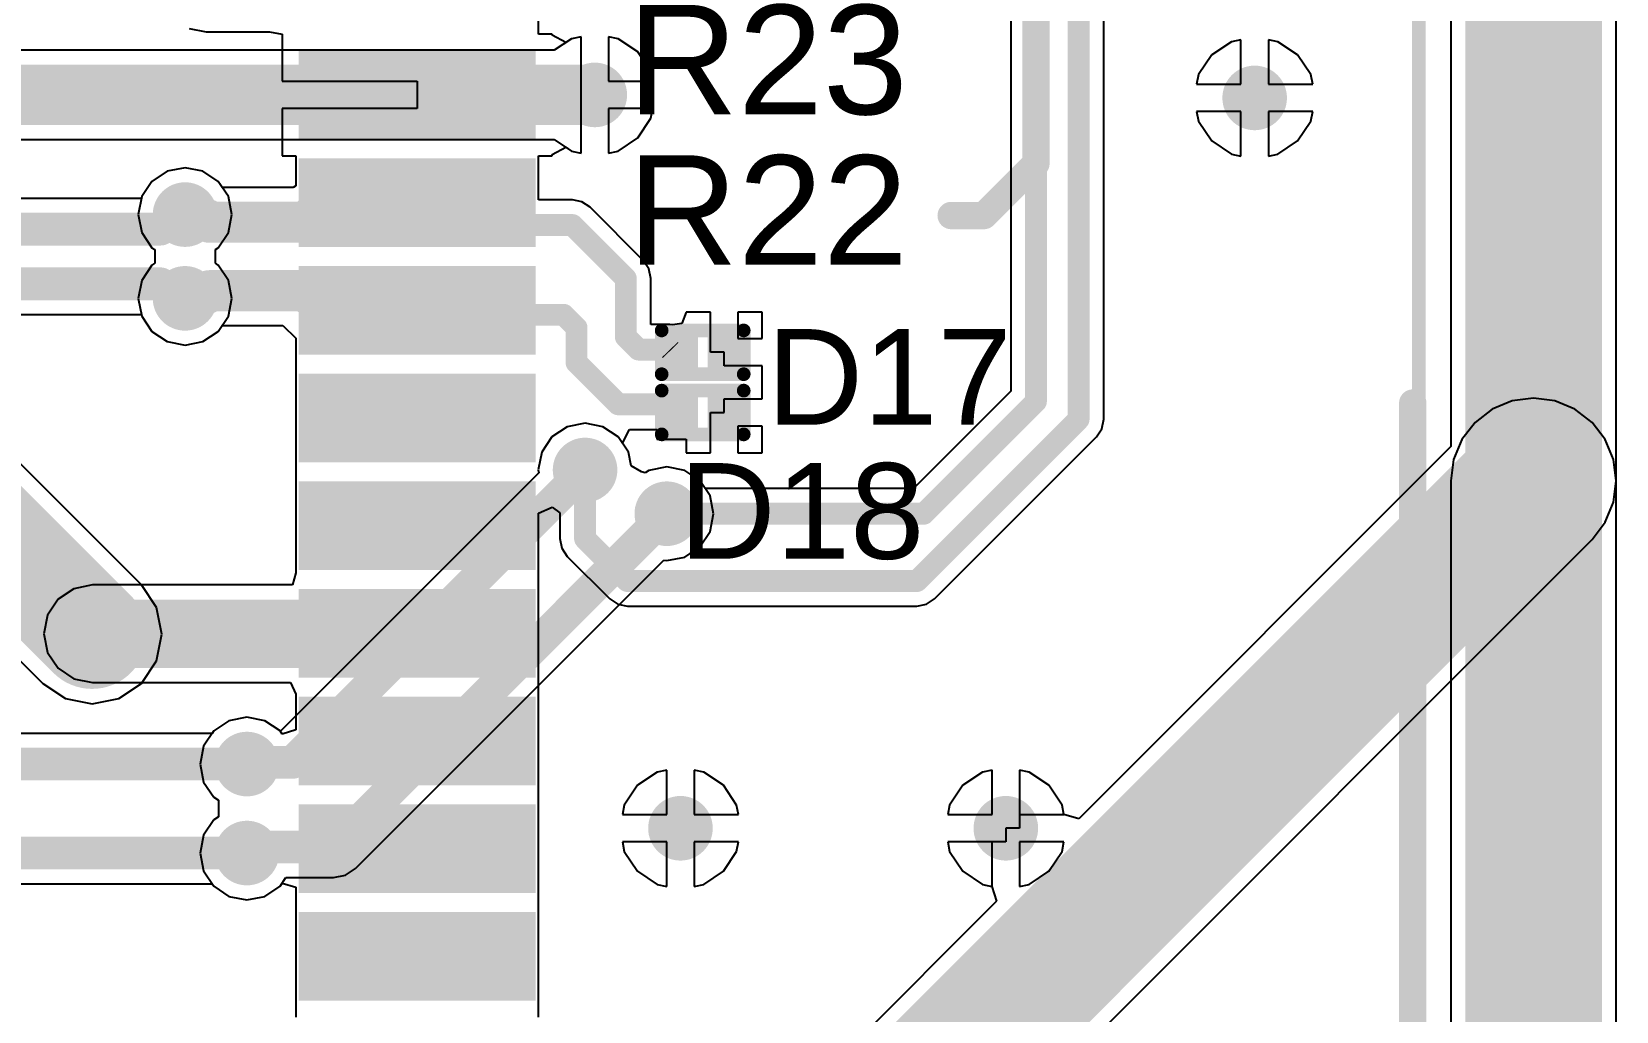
# Model space of a CAD drawing. Header units: millimetres. Extents: x -0.25 to 4.68, y -0.29 to 2.93.
# Drawn here: x 1.019 to 1.598, y 1.156 to 1.514 of the extents above; entities that cross this region are included whole.
import ezdxf

# ---------------------------------------------------------------- set-up
doc = ezdxf.new("R2010")
doc.units = ezdxf.units.MM
doc.header["$MEASUREMENT"] = 0
for name, color, linetype in [('BottomLayer', 5, 'Continuous'), ('BottomSolder', 6, 'Continuous'), ('Mechanical1', 6, 'Continuous'), ('TopLayer', 1, 'Continuous'), ('TopOverlay', 2, 'Continuous'), ('TopPaste', 8, 'Continuous'), ('TopSolder', 216, 'Continuous'), ('ViaHoleLayer', 16, 'Continuous')]:
    doc.layers.add(name, color=color, linetype=linetype)
doc.styles.add('Arial', font='', dxfattribs={"height": 0.2})
doc.styles.get('Arial').set_extended_font_data('Arial')

# ---------------------------------------------------------------- blocks, each defined once
blk = doc.blocks.new('ZIO_101954_12')
at = {"layer": 'TopOverlay', "const_width": 0.005}
blk.add_lwpolyline([(-0.719, -1.74), (-0.719, 0.057)], dxfattribs=at)
blk = doc.blocks.new('SIM7000A_23')
at = {"layer": 'TopLayer'}
for points in [[(-0.20906, -0.51181), (-0.20906, -0.43307), (-0.18465, -0.43307), (-0.18465, -0.51181)], [(-0.16969, -0.51181), (-0.16969, -0.43307), (-0.14528, -0.43307), (-0.14528, -0.51181)], [(-0.13031, -0.51181), (-0.13031, -0.43307), (-0.10591, -0.43307), (-0.10591, -0.51181)], [(-0.09094, -0.51181), (-0.09094, -0.43307), (-0.06654, -0.43307), (-0.06654, -0.51181)], [(-0.05157, -0.51181), (-0.05157, -0.43307), (-0.02717, -0.43307), (-0.02717, -0.51181)], [(-0.0122, -0.51181), (-0.0122, -0.43307), (0.0122, -0.43307), (0.0122, -0.51181)], [(0.02717, -0.51181), (0.02717, -0.43307), (0.05157, -0.43307), (0.05157, -0.51181)], [(0.06654, -0.51181), (0.06654, -0.43307), (0.09094, -0.43307), (0.09094, -0.51181)], [(0.10591, -0.51181), (0.10591, -0.43307), (0.13031, -0.43307), (0.13031, -0.51181)]]:
    blk.add_hatch(color=1, dxfattribs=at).paths.add_polyline_path(points)
at = {"layer": 'TopPaste'}
for points in [[(-0.20906, -0.51181), (-0.20906, -0.43307), (-0.18465, -0.43307), (-0.18465, -0.51181)], [(-0.16969, -0.51181), (-0.16969, -0.43307), (-0.14528, -0.43307), (-0.14528, -0.51181)], [(-0.13031, -0.51181), (-0.13031, -0.43307), (-0.10591, -0.43307), (-0.10591, -0.51181)], [(-0.09094, -0.51181), (-0.09094, -0.43307), (-0.06654, -0.43307), (-0.06654, -0.51181)], [(-0.05157, -0.51181), (-0.05157, -0.43307), (-0.02717, -0.43307), (-0.02717, -0.51181)], [(-0.0122, -0.51181), (-0.0122, -0.43307), (0.0122, -0.43307), (0.0122, -0.51181)], [(0.02717, -0.51181), (0.02717, -0.43307), (0.05157, -0.43307), (0.05157, -0.51181)], [(0.06654, -0.51181), (0.06654, -0.43307), (0.09094, -0.43307), (0.09094, -0.51181)], [(0.10591, -0.51181), (0.10591, -0.43307), (0.13031, -0.43307), (0.13031, -0.51181)]]:
    blk.add_hatch(color=8, dxfattribs=at).paths.add_polyline_path(points)
at = {"layer": 'TopSolder'}
for points in [[(-0.21306, -0.51581), (-0.21306, -0.42907), (-0.18065, -0.42907), (-0.18065, -0.51581)], [(-0.17369, -0.51581), (-0.17369, -0.42907), (-0.14128, -0.42907), (-0.14128, -0.51581)], [(-0.13431, -0.51581), (-0.13431, -0.42907), (-0.10191, -0.42907), (-0.10191, -0.51581)], [(-0.09494, -0.51581), (-0.09494, -0.42907), (-0.06254, -0.42907), (-0.06254, -0.51581)], [(-0.05557, -0.51581), (-0.05557, -0.42907), (-0.02317, -0.42907), (-0.02317, -0.51581)], [(-0.0162, -0.51581), (-0.0162, -0.42907), (0.0162, -0.42907), (0.0162, -0.51581)], [(0.02317, -0.51581), (0.02317, -0.42907), (0.05557, -0.42907), (0.05557, -0.51581)], [(0.06254, -0.51581), (0.06254, -0.42907), (0.09494, -0.42907), (0.09494, -0.51581)], [(0.10191, -0.51581), (0.10191, -0.42907), (0.13431, -0.42907), (0.13431, -0.51581)]]:
    blk.add_hatch(color=216, dxfattribs=at).paths.add_polyline_path(points)
blk = doc.blocks.new('ZIO_101954_112')
at = {"layer": 'Mechanical1', "const_width": 0.005}
blk.add_lwpolyline([(-0.719, -1.74), (-0.719, 0.057)], dxfattribs=at)
blk = doc.blocks.new('DSN0603_2_149')
at = {"layer": 'TopLayer'}
for points in [[(-0.01181, 0.00472), (-0.00394, 0.00472), (-0.00394, -0.00472), (-0.01181, -0.00472)], [(0.00394, 0.00472), (0.01181, 0.00472), (0.01181, -0.00472), (0.00394, -0.00472)]]:
    blk.add_hatch(color=1, dxfattribs=at).paths.add_polyline_path(points)
at = {"layer": 'TopPaste'}
for points in [[(-0.01181, 0.00472), (-0.00394, 0.00472), (-0.00394, -0.00472), (-0.01181, -0.00472)], [(0.00394, 0.00472), (0.01181, 0.00472), (0.01181, -0.00472), (0.00394, -0.00472)]]:
    blk.add_hatch(color=8, dxfattribs=at).paths.add_polyline_path(points)
at = {"layer": 'TopSolder'}
for points in [[(-0.01398, 0.00689), (-0.00177, 0.00689), (-0.00177, -0.00689), (-0.01398, -0.00689)], [(0.00177, 0.00689), (0.01398, 0.00689), (0.01398, -0.00689), (0.00177, -0.00689)]]:
    blk.add_hatch(color=216, dxfattribs=at).paths.add_polyline_path(points)
at = {"layer": 'TopOverlay', "const_width": 0.005}
for points in [[(-0.015, -0.008), (-0.015, 0.008)], [(-0.015, 0.008), (0.015, 0.008)], [(0.015, -0.008), (0.015, 0.008)], [(-0.015, -0.008), (0.015, -0.008)]]:
    blk.add_lwpolyline(points, dxfattribs=at)
at = {"layer": 'TopOverlay', "const_width": 0.0025}
for points in [[(-0.01625, 0.008, 1), (-0.01375, 0.008, 1)], [(-0.01625, 0.008, 1), (-0.01375, 0.008, 1)], [(0.01375, 0.008, 1), (0.01625, 0.008, 1)], [(0.01375, 0.008, 1), (0.01625, 0.008, 1)], [(-0.01625, -0.008, 1), (-0.01375, -0.008, 1)], [(-0.01625, -0.008, 1), (-0.01375, -0.008, 1)], [(0.01375, -0.008, 1), (0.01625, -0.008, 1)], [(0.01375, -0.008, 1), (0.01625, -0.008, 1)]]:
    blk.add_lwpolyline(points, format="xyb", close=True, dxfattribs=at)
blk = doc.blocks.new('DSN0603_2_150')
at = {"layer": 'TopLayer'}
for points in [[(-0.01181, 0.00472), (-0.00394, 0.00472), (-0.00394, -0.00472), (-0.01181, -0.00472)], [(0.00394, 0.00472), (0.01181, 0.00472), (0.01181, -0.00472), (0.00394, -0.00472)]]:
    blk.add_hatch(color=1, dxfattribs=at).paths.add_polyline_path(points)
at = {"layer": 'TopPaste'}
for points in [[(-0.01181, 0.00472), (-0.00394, 0.00472), (-0.00394, -0.00472), (-0.01181, -0.00472)], [(0.00394, 0.00472), (0.01181, 0.00472), (0.01181, -0.00472), (0.00394, -0.00472)]]:
    blk.add_hatch(color=8, dxfattribs=at).paths.add_polyline_path(points)
at = {"layer": 'TopSolder'}
for points in [[(-0.01398, 0.00689), (-0.00177, 0.00689), (-0.00177, -0.00689), (-0.01398, -0.00689)], [(0.00177, 0.00689), (0.01398, 0.00689), (0.01398, -0.00689), (0.00177, -0.00689)]]:
    blk.add_hatch(color=216, dxfattribs=at).paths.add_polyline_path(points)
at = {"layer": 'TopOverlay', "const_width": 0.005}
for points in [[(-0.015, -0.008), (-0.015, 0.008)], [(-0.015, 0.008), (0.015, 0.008)], [(0.015, -0.008), (0.015, 0.008)], [(-0.015, -0.008), (0.015, -0.008)]]:
    blk.add_lwpolyline(points, dxfattribs=at)
at = {"layer": 'TopOverlay', "const_width": 0.0025}
for points in [[(-0.01625, 0.008, 1), (-0.01375, 0.008, 1)], [(-0.01625, 0.008, 1), (-0.01375, 0.008, 1)], [(0.01375, 0.008, 1), (0.01625, 0.008, 1)], [(0.01375, 0.008, 1), (0.01625, 0.008, 1)], [(-0.01625, -0.008, 1), (-0.01375, -0.008, 1)], [(-0.01625, -0.008, 1), (-0.01375, -0.008, 1)], [(0.01375, -0.008, 1), (0.01625, -0.008, 1)], [(0.01375, -0.008, 1), (0.01625, -0.008, 1)]]:
    blk.add_lwpolyline(points, format="xyb", close=True, dxfattribs=at)

msp = doc.modelspace()

# ---------------------------------------------------------------- hatches: boundary and pattern name
at = {"layer": 'BottomLayer'}
h = msp.add_hatch(color=5, dxfattribs=at)
edge = h.paths.add_edge_path()
edge.add_arc((1.22467, 1.4911), 0.01181, 0, 360)
h = msp.add_hatch(color=5, dxfattribs=at)
edge = h.paths.add_edge_path()
edge.add_arc((1.466, 1.49), 0.01181, 0, 360)
h = msp.add_hatch(color=5, dxfattribs=at)
edge = h.paths.add_edge_path()
edge.add_arc((1.07482, 1.44735), 0.01181, 0, 360)
h = msp.add_hatch(color=5, dxfattribs=at)
edge = h.paths.add_edge_path()
edge.add_arc((1.07482, 1.41673), 0.01181, 0, 360)
h = msp.add_hatch(color=5, dxfattribs=at)
edge = h.paths.add_edge_path()
edge.add_arc((1.22111, 1.35398), 0.01181, 0, 360)
h = msp.add_hatch(color=5, dxfattribs=at)
edge = h.paths.add_edge_path()
edge.add_arc((1.568, 1.35), 0.01181, 0, 360)
h = msp.add_hatch(color=5, dxfattribs=at)
edge = h.paths.add_edge_path()
edge.add_arc((1.251, 1.338), 0.01181, 0, 360)
h = msp.add_hatch(color=5, dxfattribs=at)
edge = h.paths.add_edge_path()
edge.add_arc((1.04082, 1.29395), 0.01181, 0, 360)
h = msp.add_hatch(color=5, dxfattribs=at)
edge = h.paths.add_edge_path()
edge.add_arc((1.09745, 1.24648), 0.01181, 0, 360)
h = msp.add_hatch(color=5, dxfattribs=at)
edge = h.paths.add_edge_path()
edge.add_arc((1.256, 1.223), 0.01181, 0, 360)
h = msp.add_hatch(color=5, dxfattribs=at)
edge = h.paths.add_edge_path()
edge.add_arc((1.375, 1.223), 0.01181, 0, 360)
h = msp.add_hatch(color=5, dxfattribs=at)
edge = h.paths.add_edge_path()
edge.add_arc((1.09745, 1.21395), 0.01181, 0, 360)
at = {"layer": 'BottomSolder'}
h = msp.add_hatch(color=6, dxfattribs=at)
edge = h.paths.add_edge_path()
edge.add_arc((1.22467, 1.4911), 0.00591, 0, 360)
h = msp.add_hatch(color=6, dxfattribs=at)
edge = h.paths.add_edge_path()
edge.add_arc((1.466, 1.49), 0.00591, 0, 360)
h = msp.add_hatch(color=6, dxfattribs=at)
edge = h.paths.add_edge_path()
edge.add_arc((1.07482, 1.44735), 0.00591, 0, 360)
h = msp.add_hatch(color=6, dxfattribs=at)
edge = h.paths.add_edge_path()
edge.add_arc((1.07482, 1.41673), 0.00591, 0, 360)
h = msp.add_hatch(color=6, dxfattribs=at)
edge = h.paths.add_edge_path()
edge.add_arc((1.22111, 1.35398), 0.00591, 0, 360)
h = msp.add_hatch(color=6, dxfattribs=at)
edge = h.paths.add_edge_path()
edge.add_arc((1.568, 1.35), 0.00591, 0, 360)
h = msp.add_hatch(color=6, dxfattribs=at)
edge = h.paths.add_edge_path()
edge.add_arc((1.251, 1.338), 0.00591, 0, 360)
h = msp.add_hatch(color=6, dxfattribs=at)
edge = h.paths.add_edge_path()
edge.add_arc((1.04082, 1.29395), 0.00591, 0, 360)
h = msp.add_hatch(color=6, dxfattribs=at)
edge = h.paths.add_edge_path()
edge.add_arc((1.09745, 1.24648), 0.00591, 0, 360)
h = msp.add_hatch(color=6, dxfattribs=at)
edge = h.paths.add_edge_path()
edge.add_arc((1.256, 1.223), 0.00591, 0, 360)
h = msp.add_hatch(color=6, dxfattribs=at)
edge = h.paths.add_edge_path()
edge.add_arc((1.375, 1.223), 0.00591, 0, 360)
h = msp.add_hatch(color=6, dxfattribs=at)
edge = h.paths.add_edge_path()
edge.add_arc((1.09745, 1.21395), 0.00591, 0, 360)
at = {"layer": 'TopLayer'}
h = msp.add_hatch(color=1, dxfattribs=at)
edge = h.paths.add_edge_path()
edge.add_arc((1.22467, 1.4911), 0.01181, 0, 360)
h = msp.add_hatch(color=1, dxfattribs=at)
edge = h.paths.add_edge_path()
edge.add_arc((1.466, 1.49), 0.01181, 0, 360)
h = msp.add_hatch(color=1, dxfattribs=at)
edge = h.paths.add_edge_path()
edge.add_arc((1.07482, 1.44735), 0.01181, 0, 360)
h = msp.add_hatch(color=1, dxfattribs=at)
edge = h.paths.add_edge_path()
edge.add_arc((1.07482, 1.41673), 0.01181, 0, 360)
h = msp.add_hatch(color=1, dxfattribs=at)
edge = h.paths.add_edge_path()
edge.add_arc((1.22111, 1.35398), 0.01181, 0, 360)
h = msp.add_hatch(color=1, dxfattribs=at)
edge = h.paths.add_edge_path()
edge.add_arc((1.568, 1.35), 0.01181, 0, 360)
h = msp.add_hatch(color=1, dxfattribs=at)
edge = h.paths.add_edge_path()
edge.add_arc((1.251, 1.338), 0.01181, 0, 360)
h = msp.add_hatch(color=1, dxfattribs=at)
edge = h.paths.add_edge_path()
edge.add_arc((1.04082, 1.29395), 0.01181, 0, 360)
h = msp.add_hatch(color=1, dxfattribs=at)
edge = h.paths.add_edge_path()
edge.add_arc((1.09745, 1.24648), 0.01181, 0, 360)
h = msp.add_hatch(color=1, dxfattribs=at)
edge = h.paths.add_edge_path()
edge.add_arc((1.256, 1.223), 0.01181, 0, 360)
h = msp.add_hatch(color=1, dxfattribs=at)
edge = h.paths.add_edge_path()
edge.add_arc((1.375, 1.223), 0.01181, 0, 360)
h = msp.add_hatch(color=1, dxfattribs=at)
edge = h.paths.add_edge_path()
edge.add_arc((1.09745, 1.21395), 0.01181, 0, 360)
at = {"layer": 'TopSolder'}
h = msp.add_hatch(color=216, dxfattribs=at)
edge = h.paths.add_edge_path()
edge.add_arc((1.22467, 1.4911), 0.00591, 0, 360)
h = msp.add_hatch(color=216, dxfattribs=at)
edge = h.paths.add_edge_path()
edge.add_arc((1.466, 1.49), 0.00591, 0, 360)
h = msp.add_hatch(color=216, dxfattribs=at)
edge = h.paths.add_edge_path()
edge.add_arc((1.07482, 1.44735), 0.00591, 0, 360)
h = msp.add_hatch(color=216, dxfattribs=at)
edge = h.paths.add_edge_path()
edge.add_arc((1.07482, 1.41673), 0.00591, 0, 360)
h = msp.add_hatch(color=216, dxfattribs=at)
edge = h.paths.add_edge_path()
edge.add_arc((1.22111, 1.35398), 0.00591, 0, 360)
h = msp.add_hatch(color=216, dxfattribs=at)
edge = h.paths.add_edge_path()
edge.add_arc((1.568, 1.35), 0.00591, 0, 360)
h = msp.add_hatch(color=216, dxfattribs=at)
edge = h.paths.add_edge_path()
edge.add_arc((1.251, 1.338), 0.00591, 0, 360)
h = msp.add_hatch(color=216, dxfattribs=at)
edge = h.paths.add_edge_path()
edge.add_arc((1.04082, 1.29395), 0.00591, 0, 360)
h = msp.add_hatch(color=216, dxfattribs=at)
edge = h.paths.add_edge_path()
edge.add_arc((1.09745, 1.24648), 0.00591, 0, 360)
h = msp.add_hatch(color=216, dxfattribs=at)
edge = h.paths.add_edge_path()
edge.add_arc((1.256, 1.223), 0.00591, 0, 360)
h = msp.add_hatch(color=216, dxfattribs=at)
edge = h.paths.add_edge_path()
edge.add_arc((1.375, 1.223), 0.00591, 0, 360)
h = msp.add_hatch(color=216, dxfattribs=at)
edge = h.paths.add_edge_path()
edge.add_arc((1.09745, 1.21395), 0.00591, 0, 360)
at = {"layer": 'ViaHoleLayer'}
h = msp.add_hatch(color=16, dxfattribs=at)
edge = h.paths.add_edge_path()
edge.add_arc((1.22467, 1.4911), 0.00591, 0, 360)
h = msp.add_hatch(color=16, dxfattribs=at)
edge = h.paths.add_edge_path()
edge.add_arc((1.466, 1.49), 0.00591, 0, 360)
h = msp.add_hatch(color=16, dxfattribs=at)
edge = h.paths.add_edge_path()
edge.add_arc((1.07482, 1.44735), 0.00591, 0, 360)
h = msp.add_hatch(color=16, dxfattribs=at)
edge = h.paths.add_edge_path()
edge.add_arc((1.07482, 1.41673), 0.00591, 0, 360)
h = msp.add_hatch(color=16, dxfattribs=at)
edge = h.paths.add_edge_path()
edge.add_arc((1.22111, 1.35398), 0.00591, 0, 360)
h = msp.add_hatch(color=16, dxfattribs=at)
edge = h.paths.add_edge_path()
edge.add_arc((1.568, 1.35), 0.00591, 0, 360)
h = msp.add_hatch(color=16, dxfattribs=at)
edge = h.paths.add_edge_path()
edge.add_arc((1.251, 1.338), 0.00591, 0, 360)
h = msp.add_hatch(color=16, dxfattribs=at)
edge = h.paths.add_edge_path()
edge.add_arc((1.04082, 1.29395), 0.00591, 0, 360)
h = msp.add_hatch(color=16, dxfattribs=at)
edge = h.paths.add_edge_path()
edge.add_arc((1.09745, 1.24648), 0.00591, 0, 360)
h = msp.add_hatch(color=16, dxfattribs=at)
edge = h.paths.add_edge_path()
edge.add_arc((1.256, 1.223), 0.00591, 0, 360)
h = msp.add_hatch(color=16, dxfattribs=at)
edge = h.paths.add_edge_path()
edge.add_arc((1.375, 1.223), 0.00591, 0, 360)
h = msp.add_hatch(color=16, dxfattribs=at)
edge = h.paths.add_edge_path()
edge.add_arc((1.09745, 1.21395), 0.00591, 0, 360)

# ---------------------------------------------------------------- linework, layer by layer
at = {"layer": 'BottomLayer'}
for p, q in [((1.59826, 1.35), (1.59826, 1.73577)), ((1.53774, 1.72324), (1.53774, 1.36253)), ((1.20983, 1.50741), (0.99343, 1.50741)), ((1.21616, 1.51164), (1.20983, 1.50741)), ((1.21967, 1.51234), (1.21616, 1.51164)), ((1.21967, 1.4911), (1.21967, 1.51234)), ((1.23318, 1.51164), (1.22967, 1.51234)), ((1.22967, 1.51234), (1.22967, 1.4961)), ((1.2404, 1.50682), (1.23318, 1.51164)), ((1.24522, 1.49961), (1.2404, 1.50682)), ((1.45749, 1.51055), (1.45028, 1.50572)), ((1.461, 1.51124), (1.45749, 1.51055)), ((1.461, 1.495), (1.461, 1.51124)), ((1.47451, 1.51055), (1.471, 1.51124)), ((1.471, 1.51124), (1.471, 1.495)), ((1.48172, 1.50572), (1.47451, 1.51055)), ((1.45028, 1.50572), (1.44545, 1.49851)), ((1.48655, 1.49851), (1.48172, 1.50572)), ((1.22967, 1.4961), (1.24592, 1.4961)), ((1.24592, 1.4961), (1.24522, 1.49961)), ((1.44545, 1.49851), (1.44476, 1.495)), ((1.48724, 1.495), (1.48655, 1.49851)), ((1.21967, 1.46985), (1.21967, 1.4911)), ((1.44476, 1.495), (1.461, 1.495)), ((1.471, 1.495), (1.48724, 1.495)), ((1.24592, 1.4861), (1.22967, 1.4861)), ((1.22967, 1.4861), (1.22967, 1.46985)), ((1.24522, 1.48259), (1.24592, 1.4861)), ((1.461, 1.485), (1.44476, 1.485)), ((1.44476, 1.485), (1.44545, 1.48149)), ((1.461, 1.46876), (1.461, 1.485)), ((1.48724, 1.485), (1.471, 1.485)), ((1.471, 1.485), (1.471, 1.46876)), ((1.48655, 1.48149), (1.48724, 1.485)), ((1.2404, 1.47537), (1.24522, 1.48259)), ((1.44545, 1.48149), (1.45028, 1.47428)), ((1.48172, 1.47428), (1.48655, 1.48149)), ((0.98667, 1.47478), (1.20983, 1.47478)), ((1.20983, 1.47478), (1.21616, 1.47055)), ((1.23318, 1.47055), (1.2404, 1.47537)), ((1.45028, 1.47428), (1.45749, 1.46945)), ((1.47451, 1.46945), (1.48172, 1.47428)), ((1.21616, 1.47055), (1.21967, 1.46985)), ((1.22967, 1.46985), (1.23318, 1.47055)), ((1.45749, 1.46945), (1.461, 1.46876)), ((1.471, 1.46876), (1.47451, 1.46945)), ((1.06826, 1.46319), (1.0627, 1.45947)), ((1.07482, 1.46449), (1.06826, 1.46319)), ((1.08138, 1.46319), (1.07482, 1.46449)), ((1.08694, 1.45947), (1.08138, 1.46319)), ((1.0627, 1.45947), (1.05899, 1.45391)), ((1.09066, 1.45391), (1.08694, 1.45947)), ((1.05886, 1.45326), (0.99466, 1.45326)), ((1.05899, 1.45391), (1.05886, 1.45326)), ((1.09196, 1.44735), (1.09066, 1.45391)), ((1.09066, 1.44079), (1.09196, 1.44735)), ((1.08694, 1.43523), (1.09066, 1.44079)), ((1.08591, 1.43454), (1.08694, 1.43523)), ((1.08591, 1.42954), (1.08591, 1.43454)), ((1.08694, 1.42885), (1.08591, 1.42954)), ((1.09066, 1.42329), (1.08694, 1.42885)), ((1.09196, 1.41673), (1.09066, 1.42329)), ((1.09066, 1.41017), (1.09196, 1.41673)), ((0.98173, 1.41083), (1.05886, 1.41083)), ((1.05886, 1.41083), (1.05899, 1.41017)), ((1.05899, 1.41017), (1.0627, 1.40461)), ((1.08694, 1.40461), (1.09066, 1.41017)), ((1.0627, 1.40461), (1.06826, 1.4009)), ((1.08138, 1.4009), (1.08694, 1.40461)), ((1.06826, 1.4009), (1.07482, 1.39959)), ((1.07482, 1.39959), (1.08138, 1.4009)), ((1.05885, 1.31197), (0.9848, 1.38602)), ((1.21455, 1.36981), (1.20899, 1.3661)), ((1.22111, 1.37112), (1.21455, 1.36981)), ((1.22767, 1.36981), (1.22111, 1.37112)), ((1.23323, 1.3661), (1.22767, 1.36981)), ((1.20899, 1.3661), (1.20527, 1.36053)), ((1.23694, 1.36053), (1.23323, 1.3661)), ((1.53774, 1.36253), (1.40165, 1.22644)), ((1.20527, 1.36053), (1.20397, 1.35398)), ((1.23794, 1.35551), (1.23694, 1.36053)), ((1.20418, 1.35291), (1.10984, 1.25857)), ((1.20397, 1.35398), (1.20418, 1.35291)), ((1.2417, 1.35327), (1.23794, 1.35551)), ((1.24315, 1.35297), (1.2417, 1.35327)), ((1.24444, 1.35384), (1.24315, 1.35297)), ((1.251, 1.35514), (1.24444, 1.35384)), ((1.25756, 1.35384), (1.251, 1.35514)), ((1.26312, 1.35012), (1.25756, 1.35384)), ((1.26684, 1.34456), (1.26312, 1.35012)), ((1.26814, 1.338), (1.26684, 1.34456)), ((1.59723, 1.34217), (1.59826, 1.35)), ((0.95621, 1.34251), (1.0228, 1.27592)), ((1.59421, 1.33487), (1.59723, 1.34217)), ((1.26684, 1.33144), (1.26814, 1.338)), ((1.5894, 1.3286), (1.59421, 1.33487)), ((1.26312, 1.32588), (1.26684, 1.33144)), ((1.31526, 1.05447), (1.5894, 1.3286)), ((1.5894, 1.3286), (1.5894, 1.3286)), ((1.251, 1.32086), (1.25756, 1.32216)), ((1.25756, 1.32216), (1.26312, 1.32588)), ((1.1371, 1.20824), (1.24993, 1.32107)), ((1.24993, 1.32107), (1.251, 1.32086)), ((1.06437, 1.3037), (1.05885, 1.31197)), ((1.06631, 1.29395), (1.06437, 1.3037)), ((1.06437, 1.28419), (1.06631, 1.29395)), ((1.05885, 1.27592), (1.06437, 1.28419)), ((1.0228, 1.27592), (1.03107, 1.2704)), ((1.05058, 1.2704), (1.05885, 1.27592)), ((1.03107, 1.2704), (1.04082, 1.26846)), ((1.04082, 1.26846), (1.05058, 1.2704)), ((1.09745, 1.26362), (1.09089, 1.26231)), ((1.10401, 1.26231), (1.09745, 1.26362)), ((1.08533, 1.2586), (1.08162, 1.25304)), ((1.09089, 1.26231), (1.08533, 1.2586)), ((1.10957, 1.2586), (1.10401, 1.26231)), ((1.10984, 1.25857), (1.10957, 1.2586)), ((1.08162, 1.25304), (1.08031, 1.24648)), ((1.08031, 1.24648), (1.08162, 1.23992)), ((1.24749, 1.24355), (1.24028, 1.23872)), ((1.251, 1.24424), (1.24749, 1.24355)), ((1.251, 1.228), (1.251, 1.24424)), ((1.26451, 1.24355), (1.261, 1.24424)), ((1.261, 1.24424), (1.261, 1.228)), ((1.27172, 1.23872), (1.26451, 1.24355)), ((1.36649, 1.24355), (1.35928, 1.23872)), ((1.37, 1.24424), (1.36649, 1.24355)), ((1.37, 1.228), (1.37, 1.24424)), ((1.38351, 1.24355), (1.38, 1.24424)), ((1.38, 1.24424), (1.38, 1.223)), ((1.39072, 1.23872), (1.38351, 1.24355)), ((1.08162, 1.23992), (1.08533, 1.23436)), ((1.24028, 1.23872), (1.23545, 1.23151)), ((1.27655, 1.23151), (1.27172, 1.23872)), ((1.35928, 1.23872), (1.35445, 1.23151)), ((1.39555, 1.23151), (1.39072, 1.23872)), ((1.08533, 1.23436), (1.08704, 1.23322)), ((1.08704, 1.23322), (1.08704, 1.22721)), ((1.23545, 1.23151), (1.23476, 1.228)), ((1.27724, 1.228), (1.27655, 1.23151)), ((1.35445, 1.23151), (1.35376, 1.228)), ((1.39623, 1.22809), (1.39555, 1.23151)), ((1.08533, 1.22607), (1.08162, 1.22051)), ((1.08704, 1.22721), (1.08533, 1.22607)), ((1.23476, 1.228), (1.251, 1.228)), ((1.261, 1.228), (1.27724, 1.228)), ((1.35376, 1.228), (1.37, 1.228)), ((1.38, 1.223), (1.375, 1.223)), ((1.375, 1.223), (1.375, 1.218)), ((1.40165, 1.22644), (1.39623, 1.22809)), ((1.08162, 1.22051), (1.08031, 1.21395)), ((1.251, 1.218), (1.23476, 1.218)), ((1.23476, 1.218), (1.23545, 1.21449)), ((1.251, 1.20176), (1.251, 1.218)), ((1.27724, 1.218), (1.261, 1.218)), ((1.261, 1.218), (1.261, 1.20176)), ((1.27655, 1.21449), (1.27724, 1.218)), ((1.375, 1.218), (1.35376, 1.218)), ((1.35376, 1.218), (1.35445, 1.21449)), ((1.08031, 1.21395), (1.08162, 1.20739)), ((1.23545, 1.21449), (1.24028, 1.20728)), ((1.27172, 1.20728), (1.27655, 1.21449)), ((1.35445, 1.21449), (1.35928, 1.20728)), ((1.08162, 1.20739), (1.08533, 1.20183)), ((1.12917, 1.20496), (1.13346, 1.20581)), ((1.13346, 1.20581), (1.1371, 1.20824)), ((1.24028, 1.20728), (1.24749, 1.20245)), ((1.26451, 1.20245), (1.27172, 1.20728)), ((1.35928, 1.20728), (1.36649, 1.20245)), ((1.08533, 1.20183), (1.09089, 1.19811)), ((1.10401, 1.19811), (1.10957, 1.20183)), ((1.10957, 1.20183), (1.11166, 1.20496)), ((1.11166, 1.20496), (1.12917, 1.20496)), ((1.12917, 1.20496), (1.12917, 1.20496)), ((1.24749, 1.20245), (1.251, 1.20176)), ((1.261, 1.20176), (1.26451, 1.20245)), ((1.36649, 1.20245), (1.36991, 1.20177)), ((1.36991, 1.20177), (1.37156, 1.19635)), ((1.09089, 1.19811), (1.09745, 1.19681)), ((1.09745, 1.19681), (1.10401, 1.19811)), ((1.37156, 1.19635), (1.2636, 1.0884))]:
    msp.add_line(p, q, dxfattribs=at)
for points, const_width in [([(1.568, 1.35), (1.568, 1.73577)], 0.05), ([(0.98667, 1.4911), (1.22467, 1.4911)], 0.022), ([(1.06583, 1.44204), (1.07114, 1.44735)], 0.01), ([(1.07114, 1.44735), (1.07482, 1.44735)], 0.01), ([(0.99001, 1.44204), (1.06583, 1.44204)], 0.012), ([(0.98173, 1.42204), (1.06583, 1.42204)], 0.012), ([(1.06583, 1.42204), (1.07114, 1.41673)], 0.01), ([(1.07114, 1.41673), (1.07482, 1.41673)], 0.01), ([(1.07482, 1.41673), (1.07781, 1.41972)], 0.008), ([(0.96677, 1.368), (1.04082, 1.29395)], 0.04), ([(1.285, 1.067), (1.568, 1.35)], 0.05), ([(1.11427, 1.24713), (1.22111, 1.35398)], 0.012), ([(1.12917, 1.21617), (1.251, 1.338)], 0.012), ([(1.09745, 1.24648), (1.09811, 1.24713)], 0.012), ([(1.09811, 1.24713), (1.11427, 1.24713)], 0.012), ([(1.09745, 1.21395), (1.09968, 1.21617)], 0.012), ([(1.09968, 1.21617), (1.12917, 1.21617)], 0.012)]:
    msp.add_lwpolyline(points, dxfattribs=dict(at, const_width=const_width))
for points, const_width in [([(1.21917, 1.4911, 1), (1.23017, 1.4911, 1)], 0.011), ([(1.06864, 1.44735, 1), (1.07364, 1.44735, 1)], 0.005), ([(1.06864, 1.44735, 1), (1.07364, 1.44735, 1)], 0.005), ([(1.07232, 1.44735, 1), (1.07732, 1.44735, 1)], 0.005), ([(1.06283, 1.44204, 1), (1.06883, 1.44204, 1)], 0.006), ([(1.06333, 1.44204, 1), (1.06833, 1.44204, 1)], 0.005), ([(1.06283, 1.42204, 1), (1.06883, 1.42204, 1)], 0.006), ([(1.06333, 1.42204, 1), (1.06833, 1.42204, 1)], 0.005), ([(1.06864, 1.41673, 1), (1.07364, 1.41673, 1)], 0.005), ([(1.06864, 1.41673, 1), (1.07364, 1.41673, 1)], 0.005), ([(1.07232, 1.41673, 1), (1.07732, 1.41673, 1)], 0.005), ([(1.07282, 1.41673, 1), (1.07682, 1.41673, 1)], 0.004), ([(1.07581, 1.41972, 1), (1.07981, 1.41972, 1)], 0.004), ([(1.5555, 1.35, 1), (1.5805, 1.35, 1)], 0.025), ([(1.5555, 1.35, 1), (1.5805, 1.35, 1)], 0.025), ([(1.21811, 1.35398, 1), (1.22411, 1.35398, 1)], 0.006), ([(1.248, 1.338, 1), (1.254, 1.338, 1)], 0.006), ([(1.03082, 1.29395, 1), (1.05082, 1.29395, 1)], 0.02), ([(1.09445, 1.24648, 1), (1.10045, 1.24648, 1)], 0.006), ([(1.09511, 1.24713, 1), (1.10111, 1.24713, 1)], 0.006), ([(1.09511, 1.24713, 1), (1.10111, 1.24713, 1)], 0.006), ([(1.11127, 1.24713, 1), (1.11727, 1.24713, 1)], 0.006), ([(1.11127, 1.24713, 1), (1.11727, 1.24713, 1)], 0.006), ([(1.09445, 1.21395, 1), (1.10045, 1.21395, 1)], 0.006), ([(1.09668, 1.21617, 1), (1.10268, 1.21617, 1)], 0.006), ([(1.09668, 1.21617, 1), (1.10268, 1.21617, 1)], 0.006), ([(1.12617, 1.21617, 1), (1.13217, 1.21617, 1)], 0.006), ([(1.12617, 1.21617, 1), (1.13217, 1.21617, 1)], 0.006)]:
    msp.add_lwpolyline(points, format="xyb", close=True, dxfattribs=dict(at, const_width=const_width))
at = {"layer": 'Mechanical1', "const_width": 0.01}
msp.add_lwpolyline([(1.52382, 0.47995), (1.52382, 1.37845)], dxfattribs=at)
at = {"layer": 'Mechanical1', "const_width": 0.005}
msp.add_lwpolyline([(1.52132, 1.37845, 1), (1.52632, 1.37845, 1)], format="xyb", close=True, dxfattribs=at)
at = {"layer": 'TopLayer'}
for p, q in [((1.41079, 1.37253), (1.41079, 1.73547)), ((1.37682, 1.7252), (1.37682, 1.3828)), ((1.20407, 1.5133), (1.20407, 1.54763)), ((1.07629, 1.5154), (1.08253, 1.51415)), ((1.08253, 1.51415), (1.10569, 1.51415)), ((1.10569, 1.51415), (1.11033, 1.5133)), ((1.11033, 1.5133), (1.11033, 1.4961)), ((1.20907, 1.5133), (1.20407, 1.5133)), ((1.20907, 1.51292), (1.20907, 1.5133)), ((1.21407, 1.51025), (1.20907, 1.51292)), ((1.21616, 1.51164), (1.21407, 1.51025)), ((1.21967, 1.51234), (1.21616, 1.51164)), ((1.21967, 1.4911), (1.21967, 1.51234)), ((1.23318, 1.51164), (1.22967, 1.51234)), ((1.22967, 1.51234), (1.22967, 1.4961)), ((1.2404, 1.50682), (1.23318, 1.51164)), ((1.24522, 1.49961), (1.2404, 1.50682)), ((1.45749, 1.51055), (1.45028, 1.50572)), ((1.461, 1.51124), (1.45749, 1.51055)), ((1.461, 1.495), (1.461, 1.51124)), ((1.47451, 1.51055), (1.471, 1.51124)), ((1.471, 1.51124), (1.471, 1.495)), ((1.48172, 1.50572), (1.47451, 1.51055)), ((1.45028, 1.50572), (1.44545, 1.49851)), ((1.48655, 1.49851), (1.48172, 1.50572)), ((1.11033, 1.4961), (1.1597, 1.4961)), ((1.1597, 1.4961), (1.1597, 1.4861)), ((1.22967, 1.4961), (1.24592, 1.4961)), ((1.24592, 1.4961), (1.24522, 1.49961)), ((1.44545, 1.49851), (1.44476, 1.495)), ((1.48724, 1.495), (1.48655, 1.49851)), ((1.21967, 1.46985), (1.21967, 1.4911)), ((1.44476, 1.495), (1.461, 1.495)), ((1.471, 1.495), (1.48724, 1.495)), ((1.1597, 1.4861), (1.11033, 1.4861)), ((1.11033, 1.4861), (1.11033, 1.46889)), ((1.24592, 1.4861), (1.22967, 1.4861)), ((1.22967, 1.4861), (1.22967, 1.46985)), ((1.24522, 1.48259), (1.24592, 1.4861)), ((1.461, 1.485), (1.44476, 1.485)), ((1.44476, 1.485), (1.44545, 1.48149)), ((1.461, 1.46876), (1.461, 1.485)), ((1.48724, 1.485), (1.471, 1.485)), ((1.471, 1.485), (1.471, 1.46876)), ((1.48655, 1.48149), (1.48724, 1.485)), ((1.2404, 1.47537), (1.24522, 1.48259)), ((1.44545, 1.48149), (1.45028, 1.47428)), ((1.48172, 1.47428), (1.48655, 1.48149)), ((1.23318, 1.47055), (1.2404, 1.47537)), ((1.45028, 1.47428), (1.45749, 1.46945)), ((1.47451, 1.46945), (1.48172, 1.47428)), ((1.11033, 1.46889), (1.11533, 1.46889)), ((1.11533, 1.46889), (1.11533, 1.45792)), ((1.20407, 1.4527), (1.20407, 1.46889)), ((1.20407, 1.46889), (1.20907, 1.46889)), ((1.20907, 1.46928), (1.21407, 1.47195)), ((1.20907, 1.46889), (1.20907, 1.46928)), ((1.21407, 1.47195), (1.21616, 1.47055)), ((1.21616, 1.47055), (1.21967, 1.46985)), ((1.22967, 1.46985), (1.23318, 1.47055)), ((1.45749, 1.46945), (1.461, 1.46876)), ((1.471, 1.46876), (1.47451, 1.46945)), ((1.06826, 1.46319), (1.0627, 1.45947)), ((1.07482, 1.46449), (1.06826, 1.46319)), ((1.08138, 1.46319), (1.07482, 1.46449)), ((1.08694, 1.45947), (1.08138, 1.46319)), ((1.0627, 1.45947), (1.05899, 1.45391)), ((1.0884, 1.45729), (1.08694, 1.45947)), ((1.11439, 1.45729), (1.0884, 1.45729)), ((1.11533, 1.45792), (1.11439, 1.45729)), ((1.05899, 1.45391), (1.05768, 1.44735)), ((1.21648, 1.4527), (1.20407, 1.4527)), ((1.21999, 1.452), (1.21648, 1.4527)), ((1.22297, 1.45001), (1.21999, 1.452)), ((1.24249, 1.43049), (1.22297, 1.45001)), ((1.05768, 1.44735), (1.05899, 1.44079)), ((1.05899, 1.44079), (1.0627, 1.43523)), ((1.0627, 1.43523), (1.06374, 1.43454)), ((1.06374, 1.43454), (1.06374, 1.42954)), ((1.0627, 1.42885), (1.05899, 1.42329)), ((1.06374, 1.42954), (1.0627, 1.42885)), ((1.24448, 1.42751), (1.24249, 1.43049)), ((1.24518, 1.424), (1.24448, 1.42751)), ((1.05899, 1.42329), (1.05768, 1.41673)), ((1.24518, 1.40718), (1.24518, 1.424)), ((1.05768, 1.41673), (1.05899, 1.41017)), ((1.05899, 1.41017), (1.0627, 1.40461)), ((1.25806, 1.41162), (1.25646, 1.40758)), ((1.267, 1.41172), (1.25806, 1.41172)), ((1.25806, 1.41172), (1.25806, 1.41162)), ((1.267, 1.397), (1.267, 1.41172)), ((1.28594, 1.41172), (1.277, 1.41172)), ((1.277, 1.41172), (1.277, 1.402)), ((1.28594, 1.402), (1.28594, 1.41172)), ((1.0627, 1.40461), (1.06826, 1.4009)), ((1.08138, 1.4009), (1.08694, 1.40461)), ((1.08694, 1.40461), (1.0884, 1.4068)), ((1.0884, 1.4068), (1.1106, 1.4068)), ((1.1106, 1.4068), (1.11533, 1.40219)), ((1.25216, 1.40718), (1.24518, 1.40718)), ((1.25306, 1.407), (1.25216, 1.40718)), ((1.25646, 1.40758), (1.25306, 1.407)), ((1.06826, 1.4009), (1.07482, 1.39959)), ((1.07482, 1.39959), (1.08138, 1.4009)), ((1.11533, 1.40219), (1.11533, 1.39519)), ((1.272, 1.397), (1.267, 1.397)), ((1.272, 1.392), (1.272, 1.397)), ((1.277, 1.402), (1.28594, 1.402)), ((1.11533, 1.39519), (1.11533, 1.39515)), ((1.11533, 1.39515), (1.11533, 1.39019)), ((1.28594, 1.392), (1.272, 1.392)), ((1.28594, 1.38228), (1.28594, 1.392)), ((1.11533, 1.39019), (1.11533, 1.39015)), ((1.11533, 1.39015), (1.11533, 1.35582)), ((1.272, 1.375), (1.272, 1.38)), ((1.272, 1.38), (1.28594, 1.38)), ((1.28594, 1.38), (1.28594, 1.38228)), ((1.37682, 1.3828), (1.3412, 1.34718)), ((1.568, 1.38026), (1.56017, 1.37923)), ((1.57583, 1.37923), (1.568, 1.38026)), ((1.267, 1.36028), (1.267, 1.375)), ((1.267, 1.375), (1.272, 1.375)), ((1.55287, 1.3762), (1.5466, 1.3714)), ((1.56017, 1.37923), (1.55287, 1.3762)), ((1.58313, 1.3762), (1.57583, 1.37923)), ((1.5894, 1.3714), (1.58313, 1.3762)), ((1.23475, 1.36382), (1.23742, 1.36882)), ((1.23742, 1.36882), (1.24731, 1.36882)), ((1.24731, 1.36882), (1.24731, 1.36528)), ((1.28594, 1.37), (1.277, 1.37)), ((1.277, 1.37), (1.277, 1.36028)), ((1.28594, 1.36028), (1.28594, 1.37)), ((1.4081, 1.36605), (1.41009, 1.36902)), ((1.41009, 1.36902), (1.41079, 1.37253)), ((1.5466, 1.3714), (1.5418, 1.36513)), ((1.59421, 1.36513), (1.5894, 1.3714)), ((1.23694, 1.36053), (1.23475, 1.36382)), ((1.24731, 1.36528), (1.25806, 1.36528)), ((1.25806, 1.36528), (1.25806, 1.36028)), ((1.34895, 1.3069), (1.4081, 1.36605)), ((1.5418, 1.36513), (1.53877, 1.35783)), ((1.59723, 1.35783), (1.59421, 1.36513)), ((1.23794, 1.35551), (1.23694, 1.36053)), ((1.25806, 1.36028), (1.267, 1.36028)), ((1.277, 1.36028), (1.28594, 1.36028)), ((1.53877, 1.35783), (1.53774, 1.35)), ((1.59826, 1.35), (1.59723, 1.35783)), ((1.11533, 1.35582), (1.11533, 1.35578)), ((1.11533, 1.35578), (1.11533, 1.35082)), ((1.11533, 1.35082), (1.11533, 1.35078)), ((1.11533, 1.35078), (1.11533, 1.31694)), ((1.2417, 1.35327), (1.23794, 1.35551)), ((1.24315, 1.35297), (1.2417, 1.35327)), ((1.24444, 1.35384), (1.24315, 1.35297)), ((1.251, 1.35514), (1.24444, 1.35384)), ((1.25756, 1.35384), (1.251, 1.35514)), ((1.26312, 1.35012), (1.25756, 1.35384)), ((1.26509, 1.34718), (1.26312, 1.35012)), ((1.3412, 1.34718), (1.26509, 1.34718)), ((1.53774, 1.35), (1.53774, 0.84241)), ((1.59826, 1.01327), (1.59826, 1.35)), ((1.20407, 1.33822), (1.20902, 1.34034)), ((1.20902, 1.34034), (1.21193, 1.33829)), ((1.20407, 1.31645), (1.20407, 1.33822)), ((1.21193, 1.33829), (1.21193, 1.32889)), ((1.21193, 1.32889), (1.21263, 1.32538)), ((1.21263, 1.32538), (1.21462, 1.3224)), ((1.21462, 1.3224), (1.23012, 1.3069)), ((1.11533, 1.31641), (1.11406, 1.31194)), ((1.11533, 1.31694), (1.11533, 1.31641)), ((1.20407, 1.31641), (1.20407, 1.31645)), ((1.20407, 1.31145), (1.20407, 1.31641)), ((1.03414, 1.31058), (1.02836, 1.30672)), ((1.04097, 1.31194), (1.03414, 1.31058)), ((1.11406, 1.31194), (1.04097, 1.31194)), ((1.20407, 1.31141), (1.20407, 1.31145)), ((1.20407, 1.27708), (1.20407, 1.31141)), ((1.02836, 1.30672), (1.02449, 1.30093)), ((1.23012, 1.3069), (1.2331, 1.30491)), ((1.2331, 1.30491), (1.23661, 1.30421)), ((1.23661, 1.30421), (1.34247, 1.30421)), ((1.34247, 1.30421), (1.34598, 1.30491)), ((1.34598, 1.30491), (1.34895, 1.3069)), ((1.02449, 1.30093), (1.02313, 1.2941)), ((1.02313, 1.2941), (1.02449, 1.28727)), ((1.02449, 1.28727), (1.02836, 1.28148)), ((1.02836, 1.28148), (1.03414, 1.27761)), ((1.03414, 1.27761), (1.04097, 1.27626)), ((1.04097, 1.27626), (1.11334, 1.27626)), ((1.11334, 1.27626), (1.11533, 1.27208)), ((1.20407, 1.27704), (1.20407, 1.27708)), ((1.20407, 1.27208), (1.20407, 1.27704)), ((1.11533, 1.27208), (1.11533, 1.27126)), ((1.11533, 1.27126), (1.11533, 1.25898)), ((1.20407, 1.27204), (1.20407, 1.27208)), ((1.20407, 1.23771), (1.20407, 1.27204)), ((1.09745, 1.26362), (1.09089, 1.26231)), ((1.10401, 1.26231), (1.09745, 1.26362)), ((1.08473, 1.25769), (0.81668, 1.25769)), ((1.08533, 1.2586), (1.08473, 1.25769)), ((1.09089, 1.26231), (1.08533, 1.2586)), ((1.10957, 1.2586), (1.10401, 1.26231)), ((1.11033, 1.25746), (1.10957, 1.2586)), ((1.11533, 1.25898), (1.11033, 1.25746)), ((1.24749, 1.24355), (1.24028, 1.23872)), ((1.251, 1.24424), (1.24749, 1.24355)), ((1.251, 1.228), (1.251, 1.24424)), ((1.26451, 1.24355), (1.261, 1.24424)), ((1.261, 1.24424), (1.261, 1.228)), ((1.27172, 1.23872), (1.26451, 1.24355)), ((1.36649, 1.24355), (1.35928, 1.23872)), ((1.37, 1.24424), (1.36649, 1.24355)), ((1.37, 1.228), (1.37, 1.24424)), ((1.38351, 1.24355), (1.38, 1.24424)), ((1.38, 1.24424), (1.38, 1.228)), ((1.39072, 1.23872), (1.38351, 1.24355)), ((1.20407, 1.23767), (1.20407, 1.23771)), ((1.20407, 1.23271), (1.20407, 1.23767)), ((1.24028, 1.23872), (1.23545, 1.23151)), ((1.27655, 1.23151), (1.27172, 1.23872)), ((1.35928, 1.23872), (1.35445, 1.23151)), ((1.39555, 1.23151), (1.39072, 1.23872)), ((1.20407, 1.23267), (1.20407, 1.23271)), ((1.20407, 1.19834), (1.20407, 1.23267)), ((1.23545, 1.23151), (1.23476, 1.228)), ((1.27724, 1.228), (1.27655, 1.23151)), ((1.35445, 1.23151), (1.35376, 1.228)), ((1.39624, 1.228), (1.39555, 1.23151)), ((1.23476, 1.228), (1.251, 1.228)), ((1.261, 1.228), (1.27724, 1.228)), ((1.35376, 1.228), (1.37, 1.228)), ((1.38, 1.228), (1.39624, 1.228)), ((1.251, 1.218), (1.23476, 1.218)), ((1.23476, 1.218), (1.23545, 1.21449)), ((1.251, 1.20176), (1.251, 1.218)), ((1.27724, 1.218), (1.261, 1.218)), ((1.261, 1.218), (1.261, 1.20176)), ((1.27655, 1.21449), (1.27724, 1.218)), ((1.37, 1.218), (1.35376, 1.218)), ((1.35376, 1.218), (1.35445, 1.21449)), ((1.37, 1.20176), (1.37, 1.218)), ((1.39624, 1.218), (1.38, 1.218)), ((1.38, 1.218), (1.38, 1.20176)), ((1.39555, 1.21449), (1.39624, 1.218)), ((1.23545, 1.21449), (1.24028, 1.20728)), ((1.27172, 1.20728), (1.27655, 1.21449)), ((1.35445, 1.21449), (1.35928, 1.20728)), ((1.39072, 1.20728), (1.39555, 1.21449)), ((1.24028, 1.20728), (1.24749, 1.20245)), ((1.26451, 1.20245), (1.27172, 1.20728)), ((1.35928, 1.20728), (1.36649, 1.20245)), ((1.38351, 1.20245), (1.39072, 1.20728)), ((0.93836, 1.20273), (1.08473, 1.20273)), ((1.08473, 1.20273), (1.08533, 1.20183)), ((1.08533, 1.20183), (1.09089, 1.19811)), ((1.10401, 1.19811), (1.10957, 1.20183)), ((1.10957, 1.20183), (1.11033, 1.20297)), ((1.11033, 1.20297), (1.11533, 1.20145)), ((1.11533, 1.20145), (1.11533, 1.19834)), ((1.24749, 1.20245), (1.251, 1.20176)), ((1.261, 1.20176), (1.26451, 1.20245)), ((1.36649, 1.20245), (1.37, 1.20176)), ((1.38, 1.20176), (1.38351, 1.20245)), ((1.09089, 1.19811), (1.09745, 1.19681)), ((1.09745, 1.19681), (1.10401, 1.19811)), ((1.11533, 1.19834), (1.11533, 1.1983)), ((1.11533, 1.1983), (1.11533, 1.19334)), ((1.20407, 1.1983), (1.20407, 1.19834)), ((1.20407, 1.19334), (1.20407, 1.1983)), ((1.11533, 1.19334), (1.11533, 1.1933)), ((1.11533, 1.1933), (1.11533, 1.15897)), ((1.20407, 1.1933), (1.20407, 1.19334)), ((1.20407, 1.15897), (1.20407, 1.1933)), ((1.11533, 1.15897), (1.11533, 1.15893)), ((1.11533, 1.15893), (1.11533, 1.15397)), ((1.20407, 1.15893), (1.20407, 1.15897)), ((1.20407, 1.15397), (1.20407, 1.15893))]:
    msp.add_line(p, q, dxfattribs=at)
for points, const_width in [([(1.40161, 1.37253), (1.40161, 1.73547)], 0.008), ([(1.386, 1.379), (1.386, 1.729)], 0.008), ([(1.1597, 1.4911), (1.22467, 1.4911)], 0.022), ([(1.07482, 1.44735), (1.07647, 1.4457)], 0.015), ([(1.155, 1.44702), (1.1597, 1.45173)], 0.015), ([(1.1597, 1.45173), (1.16791, 1.44352)], 0.008), ([(1.07647, 1.4457), (1.08257, 1.4457)], 0.015), ([(1.08257, 1.4457), (1.08373, 1.44454)], 0.015), ([(1.08373, 1.44454), (1.11905, 1.44454)], 0.015), ([(1.11905, 1.44454), (1.12153, 1.44702)], 0.015), ([(1.12153, 1.44702), (1.155, 1.44702)], 0.015), ([(1.16791, 1.44352), (1.21648, 1.44352)], 0.008), ([(1.21648, 1.44352), (1.236, 1.424)], 0.008), ([(1.07482, 1.41673), (1.07647, 1.41838)], 0.015), ([(1.07647, 1.41838), (1.08257, 1.41838)], 0.015), ([(1.08257, 1.41838), (1.08373, 1.41954)], 0.015), ([(1.08373, 1.41954), (1.11905, 1.41954)], 0.015), ([(1.11905, 1.41954), (1.12153, 1.41706)], 0.015), ([(1.236, 1.40269), (1.236, 1.424)], 0.008), ([(1.12153, 1.41706), (1.155, 1.41706)], 0.015), ([(1.155, 1.41706), (1.1597, 1.41236)], 0.015), ([(1.1597, 1.41236), (1.16138, 1.41069)], 0.008), ([(1.16138, 1.41069), (1.21331, 1.41069)], 0.008), ([(1.21331, 1.41069), (1.218, 1.406)], 0.008), ([(1.218, 1.39323), (1.218, 1.406)], 0.008), ([(1.236, 1.40269), (1.24069, 1.398)], 0.008), ([(1.218, 1.39323), (1.23323, 1.378)], 0.008), ([(1.24069, 1.398), (1.25216, 1.398)], 0.008), ([(1.25216, 1.398), (1.25243, 1.39772)], 0.008), ([(1.25243, 1.39772), (1.25619, 1.39772)], 0.008), ([(1.23323, 1.378), (1.25346, 1.378)], 0.008), ([(1.25346, 1.378), (1.25546, 1.376)], 0.008), ([(1.25546, 1.376), (1.25625, 1.376)], 0.008), ([(1.345, 1.338), (1.386, 1.379)], 0.008), ([(1.34247, 1.31339), (1.40161, 1.37253)], 0.008), ([(1.568, 0.82743), (1.568, 1.35)], 0.05), ([(1.22111, 1.32889), (1.22111, 1.35398)], 0.008), ([(1.251, 1.338), (1.345, 1.338)], 0.008), ([(1.22111, 1.32889), (1.23661, 1.31339)], 0.008), ([(1.23661, 1.31339), (1.34247, 1.31339)], 0.008), ([(1.04097, 1.2941), (1.15955, 1.2941)], 0.025), ([(1.04082, 1.29395), (1.04097, 1.2941)], 0.022), ([(1.15955, 1.2941), (1.1597, 1.29425)], 0.022), ([(0.81667, 1.24648), (1.09745, 1.24648)], 0.012), ([(0.83182, 1.21395), (1.09745, 1.21395)], 0.012), ([(1.09745, 1.21395), (1.09982, 1.21395)], 0.012)]:
    msp.add_lwpolyline(points, dxfattribs=dict(at, const_width=const_width))
for points, const_width in [([(1.1542, 1.4911, 1), (1.1652, 1.4911, 1)], 0.011), ([(1.21917, 1.4911, 1), (1.23017, 1.4911, 1)], 0.011), ([(1.07107, 1.44735, 1), (1.07857, 1.44735, 1)], 0.0075), ([(1.15595, 1.45173, 1), (1.16345, 1.45173, 1)], 0.0075), ([(1.1577, 1.45173, 1), (1.1617, 1.45173, 1)], 0.004), ([(1.07272, 1.4457, 1), (1.08022, 1.4457, 1)], 0.0075), ([(1.07272, 1.4457, 1), (1.08022, 1.4457, 1)], 0.0075), ([(1.07882, 1.4457, 1), (1.08632, 1.4457, 1)], 0.0075), ([(1.07882, 1.4457, 1), (1.08632, 1.4457, 1)], 0.0075), ([(1.07998, 1.44454, 1), (1.08748, 1.44454, 1)], 0.0075), ([(1.07998, 1.44454, 1), (1.08748, 1.44454, 1)], 0.0075), ([(1.1153, 1.44454, 1), (1.1228, 1.44454, 1)], 0.0075), ([(1.1153, 1.44454, 1), (1.1228, 1.44454, 1)], 0.0075), ([(1.11778, 1.44702, 1), (1.12528, 1.44702, 1)], 0.0075), ([(1.11778, 1.44702, 1), (1.12528, 1.44702, 1)], 0.0075), ([(1.15125, 1.44702, 1), (1.15875, 1.44702, 1)], 0.0075), ([(1.15125, 1.44702, 1), (1.15875, 1.44702, 1)], 0.0075), ([(1.16591, 1.44352, 1), (1.16991, 1.44352, 1)], 0.004), ([(1.16591, 1.44352, 1), (1.16991, 1.44352, 1)], 0.004), ([(1.21448, 1.44352, 1), (1.21848, 1.44352, 1)], 0.004), ([(1.21448, 1.44352, 1), (1.21848, 1.44352, 1)], 0.004), ([(1.07272, 1.41838, 1), (1.08022, 1.41838, 1)], 0.0075), ([(1.07272, 1.41838, 1), (1.08022, 1.41838, 1)], 0.0075), ([(1.07882, 1.41838, 1), (1.08632, 1.41838, 1)], 0.0075), ([(1.07882, 1.41838, 1), (1.08632, 1.41838, 1)], 0.0075), ([(1.07998, 1.41954, 1), (1.08748, 1.41954, 1)], 0.0075), ([(1.07998, 1.41954, 1), (1.08748, 1.41954, 1)], 0.0075), ([(1.1153, 1.41954, 1), (1.1228, 1.41954, 1)], 0.0075), ([(1.1153, 1.41954, 1), (1.1228, 1.41954, 1)], 0.0075), ([(1.234, 1.424, 1), (1.238, 1.424, 1)], 0.004), ([(1.234, 1.424, 1), (1.238, 1.424, 1)], 0.004), ([(1.07107, 1.41673, 1), (1.07857, 1.41673, 1)], 0.0075), ([(1.11778, 1.41706, 1), (1.12528, 1.41706, 1)], 0.0075), ([(1.11778, 1.41706, 1), (1.12528, 1.41706, 1)], 0.0075), ([(1.15125, 1.41706, 1), (1.15875, 1.41706, 1)], 0.0075), ([(1.15125, 1.41706, 1), (1.15875, 1.41706, 1)], 0.0075), ([(1.15595, 1.41236, 1), (1.16345, 1.41236, 1)], 0.0075), ([(1.1577, 1.41236, 1), (1.1617, 1.41236, 1)], 0.004), ([(1.15938, 1.41069, 1), (1.16338, 1.41069, 1)], 0.004), ([(1.15938, 1.41069, 1), (1.16338, 1.41069, 1)], 0.004), ([(1.21131, 1.41069, 1), (1.21531, 1.41069, 1)], 0.004), ([(1.21131, 1.41069, 1), (1.21531, 1.41069, 1)], 0.004), ([(1.216, 1.406, 1), (1.22, 1.406, 1)], 0.004), ([(1.216, 1.406, 1), (1.22, 1.406, 1)], 0.004), ([(1.234, 1.40269, 1), (1.238, 1.40269, 1)], 0.004), ([(1.234, 1.40269, 1), (1.238, 1.40269, 1)], 0.004), ([(1.216, 1.39323, 1), (1.22, 1.39323, 1)], 0.004), ([(1.216, 1.39323, 1), (1.22, 1.39323, 1)], 0.004), ([(1.23869, 1.398, 1), (1.24269, 1.398, 1)], 0.004), ([(1.23869, 1.398, 1), (1.24269, 1.398, 1)], 0.004), ([(1.25016, 1.398, 1), (1.25416, 1.398, 1)], 0.004), ([(1.25016, 1.398, 1), (1.25416, 1.398, 1)], 0.004), ([(1.25043, 1.39772, 1), (1.25443, 1.39772, 1)], 0.004), ([(1.25043, 1.39772, 1), (1.25443, 1.39772, 1)], 0.004), ([(1.25419, 1.39772, 1), (1.25819, 1.39772, 1)], 0.004), ([(1.23123, 1.378, 1), (1.23523, 1.378, 1)], 0.004), ([(1.23123, 1.378, 1), (1.23523, 1.378, 1)], 0.004), ([(1.25146, 1.378, 1), (1.25546, 1.378, 1)], 0.004), ([(1.25146, 1.378, 1), (1.25546, 1.378, 1)], 0.004), ([(1.25346, 1.376, 1), (1.25746, 1.376, 1)], 0.004), ([(1.25346, 1.376, 1), (1.25746, 1.376, 1)], 0.004), ([(1.25425, 1.376, 1), (1.25825, 1.376, 1)], 0.004), ([(1.384, 1.379, 1), (1.388, 1.379, 1)], 0.004), ([(1.384, 1.379, 1), (1.388, 1.379, 1)], 0.004), ([(1.39961, 1.37253, 1), (1.40361, 1.37253, 1)], 0.004), ([(1.39961, 1.37253, 1), (1.40361, 1.37253, 1)], 0.004), ([(1.5555, 1.35, 1), (1.5805, 1.35, 1)], 0.025), ([(1.21911, 1.35398, 1), (1.22311, 1.35398, 1)], 0.004), ([(1.249, 1.338, 1), (1.253, 1.338, 1)], 0.004), ([(1.343, 1.338, 1), (1.347, 1.338, 1)], 0.004), ([(1.343, 1.338, 1), (1.347, 1.338, 1)], 0.004), ([(1.21911, 1.32889, 1), (1.22311, 1.32889, 1)], 0.004), ([(1.21911, 1.32889, 1), (1.22311, 1.32889, 1)], 0.004), ([(1.23461, 1.31339, 1), (1.23861, 1.31339, 1)], 0.004), ([(1.23461, 1.31339, 1), (1.23861, 1.31339, 1)], 0.004), ([(1.34047, 1.31339, 1), (1.34447, 1.31339, 1)], 0.004), ([(1.34047, 1.31339, 1), (1.34447, 1.31339, 1)], 0.004), ([(1.03472, 1.2941, 1), (1.04722, 1.2941, 1)], 0.0125), ([(1.03532, 1.29395, 1), (1.04632, 1.29395, 1)], 0.011), ([(1.03547, 1.2941, 1), (1.04647, 1.2941, 1)], 0.011), ([(1.1533, 1.2941, 1), (1.1658, 1.2941, 1)], 0.0125), ([(1.15405, 1.2941, 1), (1.16505, 1.2941, 1)], 0.011), ([(1.1542, 1.29425, 1), (1.1652, 1.29425, 1)], 0.011), ([(1.09445, 1.24648, 1), (1.10045, 1.24648, 1)], 0.006), ([(1.09445, 1.21395, 1), (1.10045, 1.21395, 1)], 0.006), ([(1.09445, 1.21395, 1), (1.10045, 1.21395, 1)], 0.006), ([(1.09682, 1.21395, 1), (1.10282, 1.21395, 1)], 0.006)]:
    msp.add_lwpolyline(points, format="xyb", close=True, dxfattribs=dict(at, const_width=const_width))
at = {"layer": 'TopOverlay', "const_width": 0.01}
for points in [[(1.386, 1.466), (1.386, 1.576)], [(1.367, 1.447), (1.386, 1.466)], [(1.355, 1.447), (1.367, 1.447)]]:
    msp.add_lwpolyline(points, dxfattribs=at)
at = {"layer": 'TopOverlay', "const_width": 0.005}
for points in [[(1.3835, 1.466, 1), (1.3885, 1.466, 1)], [(1.3835, 1.466, 1), (1.3885, 1.466, 1)], [(1.3525, 1.447, 1), (1.3575, 1.447, 1)], [(1.3645, 1.447, 1), (1.3695, 1.447, 1)], [(1.3645, 1.447, 1), (1.3695, 1.447, 1)]]:
    msp.add_lwpolyline(points, format="xyb", close=True, dxfattribs=at)

# ---------------------------------------------------------------- block references
for name, p in [('ZIO_101954_112', (2.245, 2.22)), ('ZIO_101954_12', (2.245, 2.107)), ('DSN0603_2_150', (1.26413, 1.397)), ('DSN0603_2_149', (1.26413, 1.375))]:
    msp.add_blockref(name, p)
at = {"rotation": 90}
msp.add_blockref('SIM7000A_23', (0.68726, 1.37299), dxfattribs=at)

# ---------------------------------------------------------------- texts
at = {"layer": 'TopOverlay', "style": 'Arial'}
for s, height, p in [('R23', 0.04, (1.23668, 1.48401)), ('R22', 0.04, (1.23668, 1.42901)), ('D17', 0.035, (1.28752, 1.37051)), ('D18', 0.035, (1.25552, 1.32151))]:
    msp.add_text(s, height=height, dxfattribs=at).set_placement(p)

doc.saveas('drawing.dxf')
